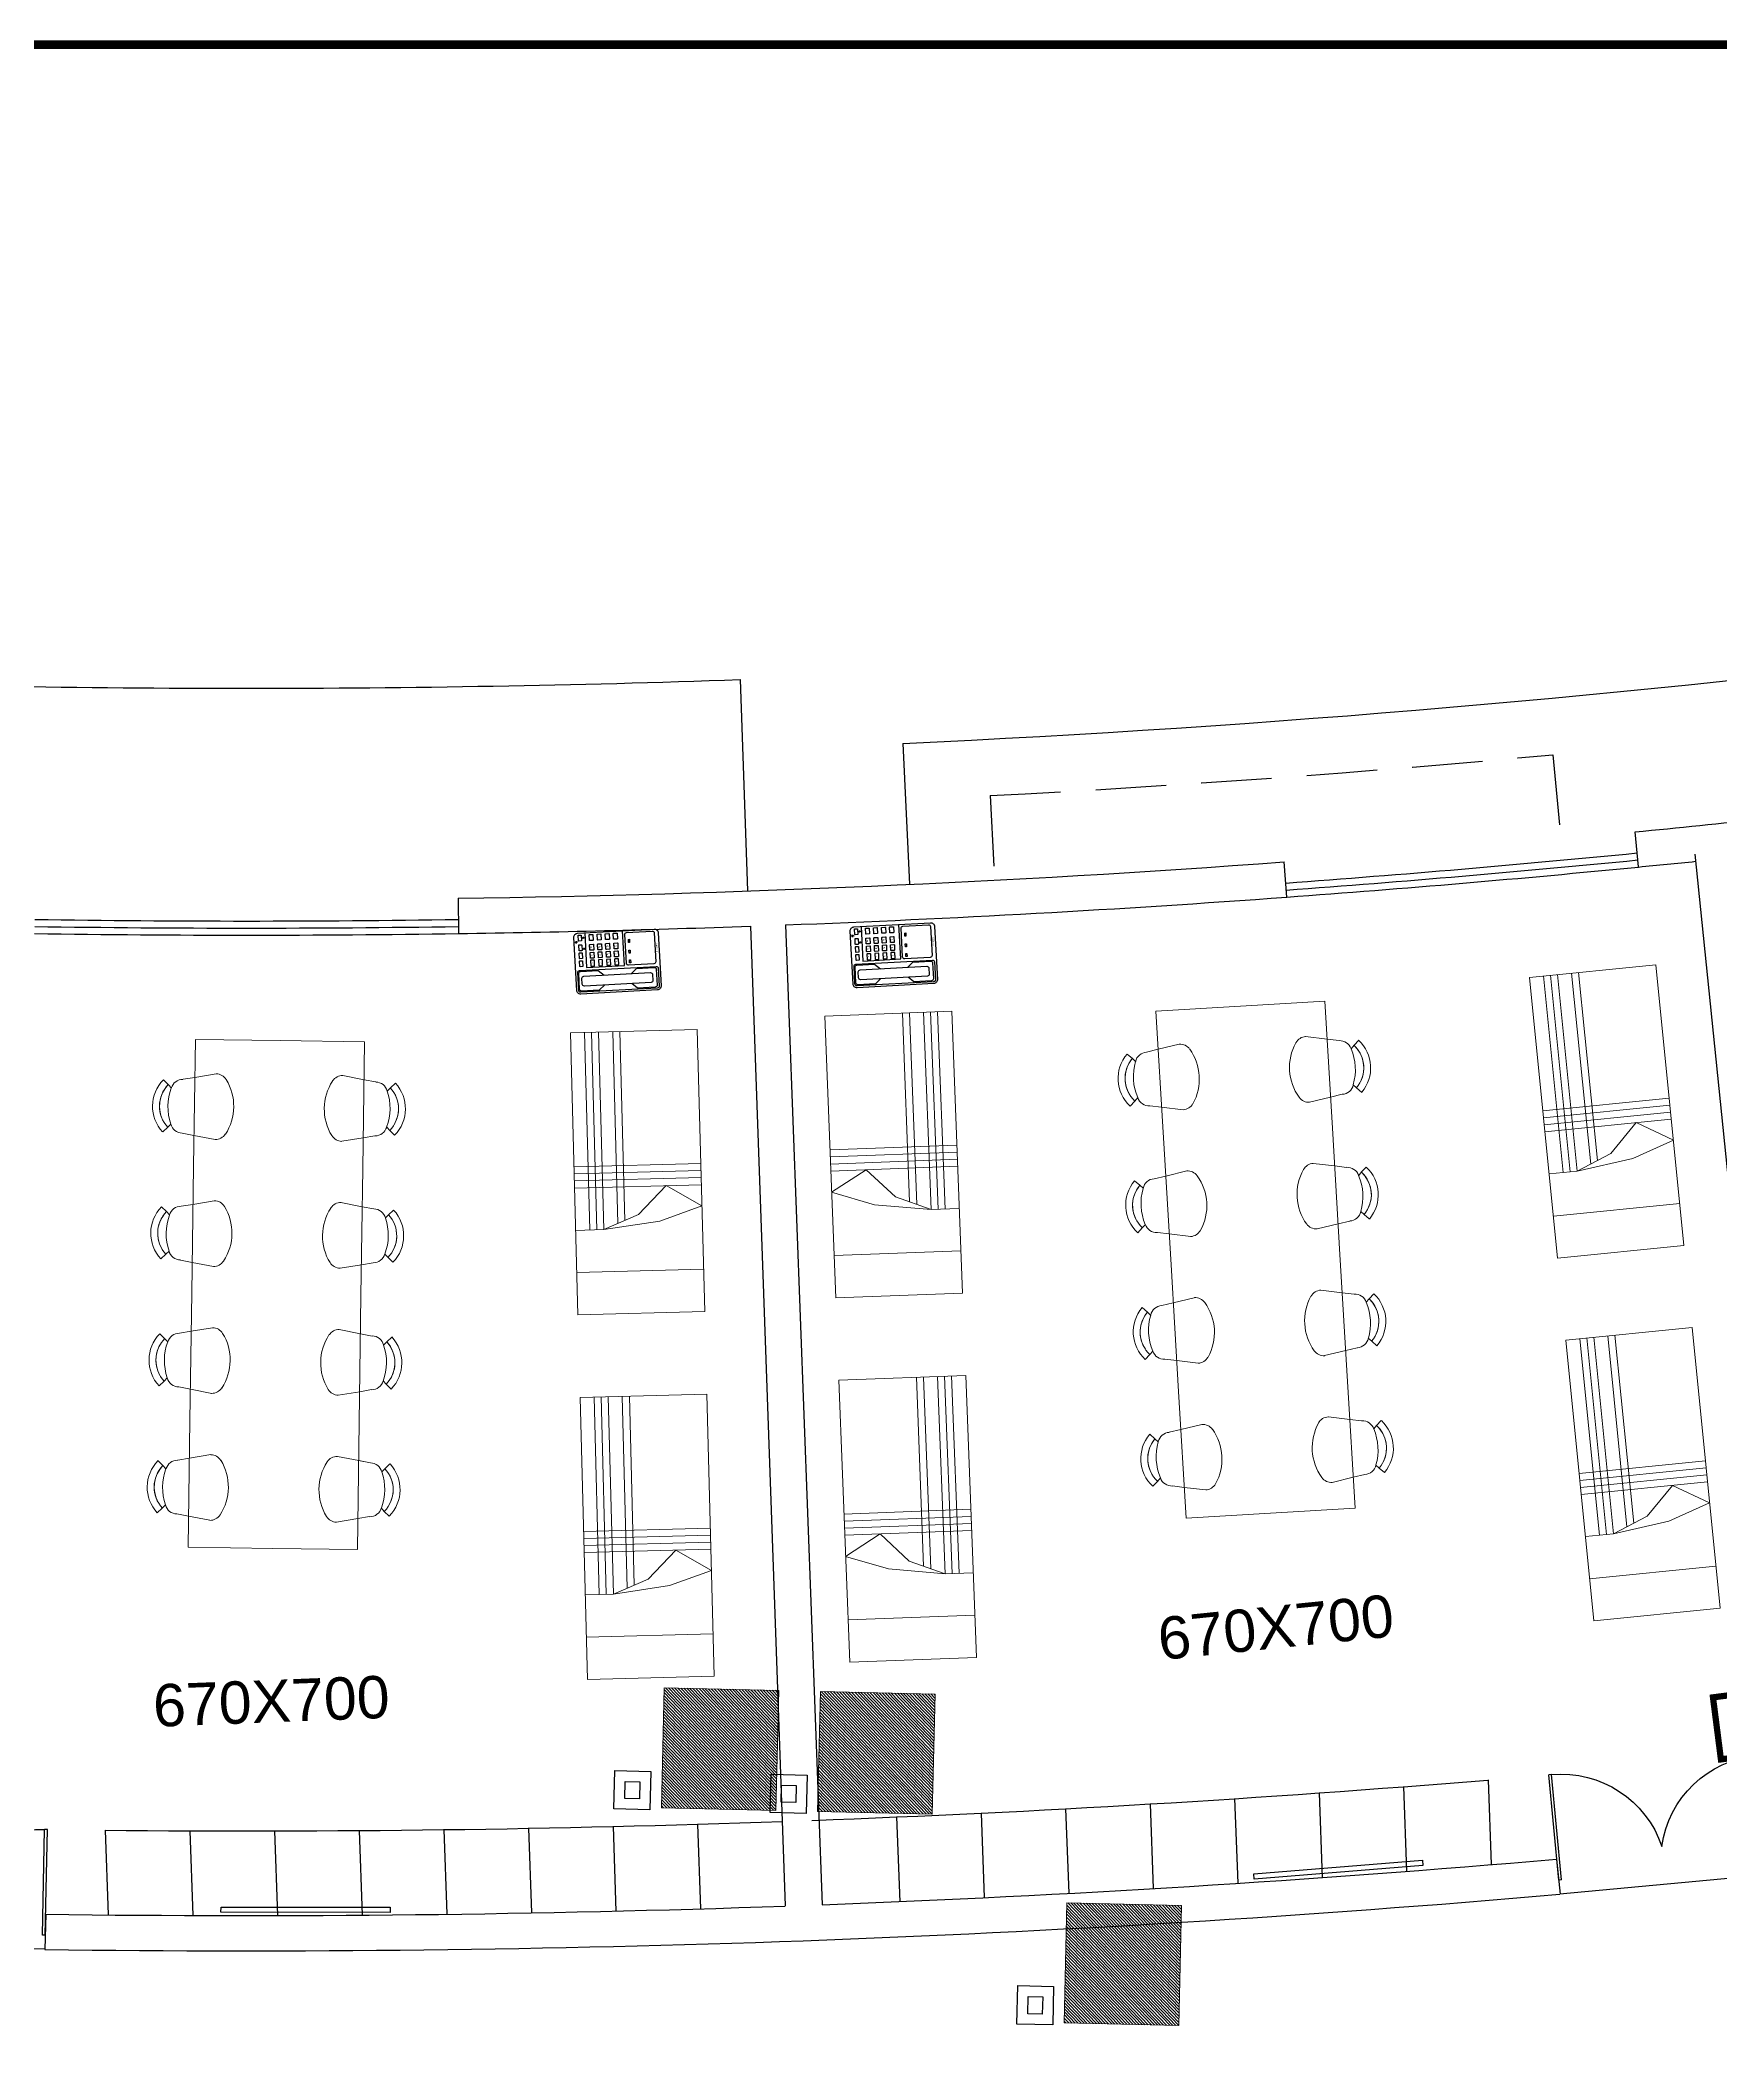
# Model space of a CAD drawing. Header units: inches. Extents: x -221585 to 401252, y -284294 to 332380.
# Drawn here: x 164651 to 165843, y 54263 to 55689 of the extents above; entities that cross this region are included whole.
import ezdxf
from ezdxf.enums import TextEntityAlignment as Align

# ---------------------------------------------------------------- set-up
doc = ezdxf.new("R2010")
doc.units = ezdxf.units.IN
doc.header["$MEASUREMENT"] = 0
doc.linetypes.add('HIDDEN', pattern=[0.375, 0.25, -0.125])
for name, color, linetype, lineweight in [('A-SEC-TXT', 3, 'Continuous', 0), ('FURN', 56, 'Continuous', 0), ('Wall mount speaker', 2, 'Continuous', 0)]:
    doc.layers.add(name, color=color, linetype=linetype, lineweight=lineweight)
for name, color, linetype in [('A-TEXT', 3, 'Continuous'), ('ELV points', 7, 'Continuous'), ('Power', 7, 'Continuous'), ('TEL', 6, 'Continuous')]:
    doc.layers.add(name, color=color, linetype=linetype)
doc.styles.get("Standard").update_dxf_attribs({"font": 'arial.ttf'})

# ---------------------------------------------------------------- blocks, each defined once
blk = doc.blocks.new('d2')
at = {"color": 1, "ltscale": 8}
for p, q in [((-332.772, -186.458, 9945.752), (-332.753, -186.454, 9945.752)), ((-332.628, -187.194, 9945.752), (-332.772, -186.458, 9945.752)), ((-332.609, -187.19, 9945.752), (-332.753, -186.454, 9945.752)), ((-332.753, -186.454, 9945.752), (-332.753, -186.454, 9945.732)), ((-332.753, -186.454, 9945.732), (-332.753, -186.454, 9945.732)), ((-334.226, -186.743, 9945.752), (-334.206, -186.739, 9945.752)), ((-334.082, -187.479, 9945.752), (-334.226, -186.743, 9945.752)), ((-334.062, -187.475, 9945.752), (-334.206, -186.739, 9945.752)), ((-332.628, -187.194, 9945.752), (-332.609, -187.19, 9945.752)), ((-334.063, -187.577, 9945.752), (-332.589, -187.288, 9945.752)), ((-334.082, -187.479, 9945.752), (-334.062, -187.475, 9945.752))]:
    blk.add_line(p, q, dxfattribs=at)
for centre, start, end in [((-332.628, -187.194, 9945.752), 101.092, 178.0402), ((-334.062, -187.475, 9945.752), 24.1438, 101.092)]:
    blk.add_arc(centre, 0.75, start, end, dxfattribs=at)
blk = doc.blocks.new('FREGTET')
at = {"layer": 'FURN', "color": 8}
for p, q in [((-154.66, 109.191, -2766.571), (-154.635, 109.149, -2766.571)), ((-154.66, 109.191, -2766.571), (-154.635, 109.149, -2766.571)), ((-154.617, 109.122, -2766.571), (-154.635, 109.149, -2766.571)), ((-154.617, 109.122, -2766.571), (-154.635, 109.149, -2766.571)), ((-154.3, 109.105, -2766.571), (-154.341, 109.079, -2766.571)), ((-154.3, 109.105, -2766.571), (-154.341, 109.079, -2766.571)), ((-154.994, 109.041, -2766.571), (-155.133, 108.458, -2766.571)), ((-154.118, 108.833, -2766.571), (-154.994, 109.041, -2766.571)), ((-154.732, 108.979, -2766.571), (-154.793, 108.838, -2766.571)), ((-154.698, 109.057, -2766.571), (-154.732, 108.979, -2766.571)), ((-154.698, 109.057, -2766.571), (-154.732, 108.979, -2766.571)), ((-154.369, 109.063, -2766.571), (-154.341, 109.079, -2766.571)), ((-154.369, 109.063, -2766.571), (-154.341, 109.079, -2766.571)), ((-154.331, 108.884, -2766.571), (-154.327, 108.968, -2766.571)), ((-154.331, 108.884, -2766.571), (-154.327, 108.968, -2766.571)), ((-153.784, 108.982, -2766.571), (-153.76, 108.941, -2766.571)), ((-153.784, 108.982, -2766.571), (-153.76, 108.941, -2766.571)), ((-153.742, 108.914, -2766.571), (-153.76, 108.941, -2766.571)), ((-153.742, 108.914, -2766.571), (-153.76, 108.941, -2766.571)), ((-154.34, 108.731, -2766.571), (-154.331, 108.884, -2766.571)), ((-153.243, 108.625, -2766.571), (-154.118, 108.833, -2766.571)), ((-153.822, 108.848, -2766.571), (-153.856, 108.771, -2766.571)), ((-153.822, 108.848, -2766.571), (-153.856, 108.771, -2766.571)), ((-153.493, 108.854, -2766.571), (-153.465, 108.871, -2766.571)), ((-153.493, 108.854, -2766.571), (-153.465, 108.871, -2766.571)), ((-153.425, 108.897, -2766.571), (-153.465, 108.871, -2766.571)), ((-153.425, 108.897, -2766.571), (-153.465, 108.871, -2766.571)), ((-153.856, 108.771, -2766.571), (-153.917, 108.63, -2766.571)), ((-153.464, 108.523, -2766.571), (-153.456, 108.676, -2766.571)), ((-153.456, 108.676, -2766.571), (-153.451, 108.76, -2766.571)), ((-153.456, 108.676, -2766.571), (-153.451, 108.76, -2766.571)), ((-152.908, 108.774, -2766.571), (-152.884, 108.732, -2766.571)), ((-152.908, 108.774, -2766.571), (-152.884, 108.732, -2766.571)), ((-152.866, 108.705, -2766.571), (-152.884, 108.732, -2766.571)), ((-152.866, 108.705, -2766.571), (-152.884, 108.732, -2766.571)), ((-152.618, 108.646, -2766.571), (-152.59, 108.663, -2766.571)), ((-152.618, 108.646, -2766.571), (-152.59, 108.663, -2766.571)), ((-152.549, 108.689, -2766.571), (-152.59, 108.663, -2766.571)), ((-152.549, 108.689, -2766.571), (-152.59, 108.663, -2766.571)), ((-152.367, 108.417, -2766.571), (-153.243, 108.625, -2766.571)), ((-152.98, 108.563, -2766.571), (-153.042, 108.422, -2766.571)), ((-152.946, 108.64, -2766.571), (-152.98, 108.563, -2766.571)), ((-152.946, 108.64, -2766.571), (-152.98, 108.563, -2766.571)), ((-152.58, 108.468, -2766.571), (-152.576, 108.552, -2766.571)), ((-152.58, 108.468, -2766.571), (-152.576, 108.552, -2766.571)), ((-152.033, 108.566, -2766.571), (-152.008, 108.524, -2766.571)), ((-152.033, 108.566, -2766.571), (-152.008, 108.524, -2766.571)), ((-151.991, 108.497, -2766.571), (-152.008, 108.524, -2766.571)), ((-151.991, 108.497, -2766.571), (-152.008, 108.524, -2766.571)), ((-155.271, 107.874, -2766.571), (-155.133, 108.458, -2766.571)), ((-152.589, 108.314, -2766.571), (-152.58, 108.468, -2766.571)), ((-151.491, 108.209, -2766.571), (-152.367, 108.417, -2766.571)), ((-152.071, 108.432, -2766.571), (-152.105, 108.355, -2766.571)), ((-152.071, 108.432, -2766.571), (-152.105, 108.354, -2766.571)), ((-151.742, 108.438, -2766.571), (-151.714, 108.454, -2766.571)), ((-151.742, 108.438, -2766.571), (-151.714, 108.454, -2766.571)), ((-151.674, 108.481, -2766.571), (-151.714, 108.454, -2766.571)), ((-151.674, 108.481, -2766.571), (-151.714, 108.454, -2766.571)), ((-152.105, 108.355, -2766.571), (-152.166, 108.214, -2766.571)), ((-151.713, 108.106, -2766.571), (-151.705, 108.259, -2766.571)), ((-151.705, 108.259, -2766.571), (-151.7, 108.344, -2766.571)), ((-151.705, 108.259, -2766.571), (-151.7, 108.344, -2766.571)), ((-151.63, 107.625, -2766.571), (-151.491, 108.209, -2766.571)), ((-155.009, 107.811, -2766.571), (-155.001, 107.965, -2766.571)), ((-154.396, 107.666, -2766.571), (-155.271, 107.874, -2766.571)), ((-155.014, 107.727, -2766.571), (-155.009, 107.812, -2766.571)), ((-155.014, 107.727, -2766.571), (-155.009, 107.811, -2766.571)), ((-154.547, 107.857, -2766.571), (-154.609, 107.716, -2766.571)), ((-154.609, 107.716, -2766.571), (-154.643, 107.639, -2766.571)), ((-154.609, 107.716, -2766.571), (-154.643, 107.639, -2766.571)), ((-153.52, 107.458, -2766.571), (-154.396, 107.666, -2766.571)), ((-154.133, 107.603, -2766.571), (-154.125, 107.756, -2766.571)), ((-155.04, 107.59, -2766.571), (-154.999, 107.617, -2766.571)), ((-155.04, 107.59, -2766.571), (-154.999, 107.617, -2766.571)), ((-154.971, 107.633, -2766.571), (-154.999, 107.617, -2766.571)), ((-154.971, 107.633, -2766.571), (-154.999, 107.617, -2766.571)), ((-154.723, 107.574, -2766.571), (-154.705, 107.547, -2766.571)), ((-154.723, 107.574, -2766.571), (-154.705, 107.547, -2766.571)), ((-154.681, 107.505, -2766.571), (-154.705, 107.547, -2766.571)), ((-154.681, 107.505, -2766.571), (-154.705, 107.547, -2766.571)), ((-154.138, 107.519, -2766.571), (-154.133, 107.603, -2766.571)), ((-154.138, 107.519, -2766.571), (-154.133, 107.603, -2766.571)), ((-153.672, 107.649, -2766.571), (-153.733, 107.508, -2766.571)), ((-153.258, 107.395, -2766.571), (-153.249, 107.548, -2766.571)), ((-151.63, 107.625, -2766.571), (-151.769, 107.041, -2766.571)), ((-154.164, 107.382, -2766.571), (-154.124, 107.408, -2766.571)), ((-154.164, 107.382, -2766.571), (-154.124, 107.408, -2766.571)), ((-154.096, 107.425, -2766.571), (-154.124, 107.408, -2766.571)), ((-154.096, 107.425, -2766.571), (-154.124, 107.408, -2766.571)), ((-153.733, 107.508, -2766.571), (-153.767, 107.431, -2766.571)), ((-153.733, 107.508, -2766.571), (-153.767, 107.431, -2766.571)), ((-152.645, 107.249, -2766.571), (-153.52, 107.458, -2766.571)), ((-153.262, 107.311, -2766.571), (-153.258, 107.395, -2766.571)), ((-153.262, 107.311, -2766.571), (-153.258, 107.395, -2766.571)), ((-152.796, 107.441, -2766.571), (-152.858, 107.3, -2766.571)), ((-153.847, 107.366, -2766.571), (-153.83, 107.338, -2766.571)), ((-153.847, 107.366, -2766.571), (-153.83, 107.338, -2766.571)), ((-153.805, 107.297, -2766.571), (-153.83, 107.338, -2766.571)), ((-153.805, 107.297, -2766.571), (-153.83, 107.338, -2766.571)), ((-152.858, 107.3, -2766.571), (-152.892, 107.223, -2766.571)), ((-152.858, 107.3, -2766.571), (-152.892, 107.223, -2766.571)), ((-151.769, 107.041, -2766.571), (-152.645, 107.249, -2766.571)), ((-152.382, 107.187, -2766.571), (-152.374, 107.34, -2766.571)), ((-151.921, 107.233, -2766.571), (-151.982, 107.092, -2766.571)), ((-153.289, 107.174, -2766.571), (-153.248, 107.2, -2766.571)), ((-153.289, 107.174, -2766.571), (-153.248, 107.2, -2766.571)), ((-153.22, 107.216, -2766.571), (-153.248, 107.2, -2766.571)), ((-153.22, 107.216, -2766.571), (-153.248, 107.2, -2766.571)), ((-152.972, 107.157, -2766.571), (-152.954, 107.13, -2766.571)), ((-152.972, 107.157, -2766.571), (-152.954, 107.13, -2766.571)), ((-152.93, 107.089, -2766.571), (-152.954, 107.13, -2766.571)), ((-152.93, 107.089, -2766.571), (-152.954, 107.13, -2766.571)), ((-152.387, 107.103, -2766.571), (-152.382, 107.187, -2766.571)), ((-152.387, 107.103, -2766.571), (-152.382, 107.187, -2766.571)), ((-151.982, 107.092, -2766.571), (-152.016, 107.014, -2766.571)), ((-151.982, 107.092, -2766.571), (-152.016, 107.014, -2766.571)), ((-152.413, 106.966, -2766.571), (-152.373, 106.992, -2766.571)), ((-152.413, 106.966, -2766.571), (-152.373, 106.992, -2766.571)), ((-152.345, 107.008, -2766.571), (-152.373, 106.992, -2766.571)), ((-152.345, 107.008, -2766.571), (-152.373, 106.992, -2766.571)), ((-152.096, 106.949, -2766.571), (-152.078, 106.922, -2766.571)), ((-152.096, 106.949, -2766.571), (-152.078, 106.922, -2766.571)), ((-152.054, 106.88, -2766.571), (-152.078, 106.922, -2766.571)), ((-152.054, 106.88, -2766.571), (-152.078, 106.922, -2766.571))]:
    blk.add_line(p, q, dxfattribs=at)
for centre, radius, start, end in [((-154.525, 108.959, -2766.571), 0.268, 33.0269, 120.2325), ((-154.525, 108.959, -2766.571), 0.268, 33.0269, 120.2325), ((-154.615, 109.037, -2766.571), 0.0847, 91.5148, 166.6297), ((-154.615, 109.037, -2766.571), 0.0847, 91.5148, 166.6297), ((-154.525, 108.959, -2766.571), 0.219, 33.0269, 120.2325), ((-154.525, 108.959, -2766.571), 0.219, 46.2775, 120.2325), ((-154.576, 108.746, -2766.571), 0.378, 56.8909, 96.3685), ((-154.576, 108.746, -2766.571), 0.378, 56.8909, 96.3685), ((-154.409, 108.988, -2766.571), 0.0847, 346.6297, 61.7447), ((-154.409, 108.988, -2766.571), 0.0847, 346.6297, 61.7447), ((-153.649, 108.751, -2766.571), 0.268, 33.0269, 120.2325), ((-153.649, 108.751, -2766.571), 0.268, 33.0269, 120.2325), ((-153.649, 108.751, -2766.571), 0.219, 33.0269, 120.2325), ((-153.649, 108.751, -2766.571), 0.219, 46.2775, 120.2325), ((-154.711, 108.819, -2766.571), 0.0847, 166.6297, 224.3988), ((-154.711, 108.819, -2766.571), 0.0847, 166.6297, 224.3988), ((-153.74, 108.829, -2766.571), 0.0847, 91.5148, 166.6297), ((-153.74, 108.829, -2766.571), 0.0847, 91.5148, 166.6297), ((-153.7, 108.538, -2766.571), 0.378, 56.8909, 96.3685), ((-153.7, 108.538, -2766.571), 0.378, 56.8909, 96.3685), ((-153.534, 108.78, -2766.571), 0.0847, 346.6297, 61.7447), ((-153.534, 108.78, -2766.571), 0.0847, 346.6297, 61.7447), ((-152.774, 108.543, -2766.571), 0.268, 33.0269, 120.2325), ((-152.774, 108.543, -2766.571), 0.268, 33.0269, 120.2325), ((-154.512, 109.013, -2766.571), 0.363, 224.3988, 288.8607), ((-154.512, 109.013, -2766.571), 0.363, 224.3988, 288.8607), ((-154.422, 108.75, -2766.571), 0.0847, 288.8607, 346.6297), ((-154.422, 108.75, -2766.571), 0.0847, 288.8607, 346.6297), ((-152.864, 108.621, -2766.571), 0.0847, 91.5148, 166.6297), ((-152.864, 108.621, -2766.571), 0.0847, 91.5148, 166.6297), ((-152.774, 108.543, -2766.571), 0.219, 33.0269, 120.2325), ((-152.774, 108.543, -2766.571), 0.219, 46.2775, 120.2325), ((-152.824, 108.33, -2766.571), 0.378, 56.8909, 96.3685), ((-152.824, 108.33, -2766.571), 0.378, 56.8909, 96.3685), ((-153.835, 108.611, -2766.571), 0.0847, 166.6297, 224.3988), ((-153.835, 108.611, -2766.571), 0.0847, 166.6297, 224.3988), ((-153.636, 108.805, -2766.571), 0.363, 224.3988, 288.8607), ((-153.636, 108.805, -2766.571), 0.363, 224.3988, 288.8607), ((-153.547, 108.542, -2766.571), 0.0847, 288.8607, 346.6297), ((-153.547, 108.542, -2766.571), 0.0847, 288.8607, 346.6297), ((-152.658, 108.572, -2766.571), 0.0847, 346.6297, 61.7447), ((-152.658, 108.572, -2766.571), 0.0847, 346.6297, 61.7447), ((-151.898, 108.335, -2766.571), 0.268, 33.0269, 120.2325), ((-151.898, 108.335, -2766.571), 0.268, 33.0269, 120.2325), ((-151.898, 108.335, -2766.571), 0.219, 33.0269, 120.2325), ((-151.898, 108.335, -2766.571), 0.219, 46.2775, 120.2325), ((-152.959, 108.403, -2766.571), 0.0847, 166.6297, 224.3988), ((-152.959, 108.403, -2766.571), 0.0847, 166.6297, 224.3988), ((-151.988, 108.413, -2766.571), 0.0847, 91.5148, 166.6297), ((-151.988, 108.413, -2766.571), 0.0847, 91.5148, 166.6297), ((-151.949, 108.122, -2766.571), 0.378, 56.8909, 96.3685), ((-151.949, 108.122, -2766.571), 0.378, 56.8909, 96.3685), ((-151.782, 108.364, -2766.571), 0.0847, 346.6297, 61.7447), ((-151.782, 108.364, -2766.571), 0.0847, 346.6297, 61.7447), ((-152.761, 108.597, -2766.571), 0.363, 224.3988, 288.8607), ((-152.761, 108.597, -2766.571), 0.363, 224.3988, 288.8607), ((-152.671, 108.334, -2766.571), 0.0847, 288.8607, 346.6297), ((-152.671, 108.334, -2766.571), 0.0847, 288.8607, 346.6297), ((-152.084, 108.194, -2766.571), 0.0847, 166.6297, 224.3988), ((-152.084, 108.194, -2766.571), 0.0847, 166.6297, 224.3988), ((-151.885, 108.389, -2766.571), 0.363, 224.3988, 288.8607), ((-151.885, 108.389, -2766.571), 0.363, 224.3988, 288.8607), ((-151.795, 108.126, -2766.571), 0.0847, 288.8607, 346.6297), ((-151.795, 108.126, -2766.571), 0.0847, 288.8607, 346.6297), ((-154.918, 107.945, -2766.571), 0.0847, 108.8607, 166.6297), ((-154.918, 107.945, -2766.571), 0.0847, 108.8607, 166.6297), ((-154.828, 107.682, -2766.571), 0.363, 44.3988, 108.8607), ((-154.828, 107.682, -2766.571), 0.363, 44.3988, 108.8607), ((-154.63, 107.876, -2766.571), 0.0847, 346.6297, 44.3988), ((-154.63, 107.876, -2766.571), 0.0847, 346.6297, 44.3988), ((-154.043, 107.737, -2766.571), 0.0847, 108.8607, 166.6297), ((-154.043, 107.737, -2766.571), 0.0847, 108.8607, 166.6297), ((-153.953, 107.474, -2766.571), 0.363, 44.3988, 108.8607), ((-153.953, 107.474, -2766.571), 0.363, 44.3988, 108.8607), ((-154.931, 107.707, -2766.571), 0.0847, 166.6297, 241.7447), ((-154.931, 107.707, -2766.571), 0.0847, 166.6297, 241.7447), ((-153.754, 107.668, -2766.571), 0.0847, 346.6297, 44.3988), ((-153.754, 107.668, -2766.571), 0.0847, 346.6297, 44.3988), ((-154.816, 107.736, -2766.571), 0.268, 213.0269, 300.2325), ((-154.816, 107.736, -2766.571), 0.268, 213.0269, 300.2325), ((-154.816, 107.736, -2766.571), 0.219, 213.0269, 300.2325), ((-154.816, 107.736, -2766.571), 0.219, 213.0269, 286.9819), ((-154.765, 107.949, -2766.571), 0.378, 236.8909, 276.3685), ((-154.765, 107.949, -2766.571), 0.378, 236.8909, 276.3685), ((-154.725, 107.658, -2766.571), 0.0847, 271.5148, 346.6297), ((-154.725, 107.658, -2766.571), 0.0847, 271.5148, 346.6297), ((-154.056, 107.499, -2766.571), 0.0847, 166.6297, 241.7447), ((-154.056, 107.499, -2766.571), 0.0847, 166.6297, 241.7447), ((-153.167, 107.529, -2766.571), 0.0847, 108.8607, 166.6297), ((-153.167, 107.529, -2766.571), 0.0847, 108.8607, 166.6297), ((-153.077, 107.266, -2766.571), 0.363, 44.3988, 108.8607), ((-153.077, 107.266, -2766.571), 0.363, 44.3988, 108.8607), ((-152.879, 107.46, -2766.571), 0.0847, 346.6297, 44.3988), ((-152.879, 107.46, -2766.571), 0.0847, 346.6297, 44.3988), ((-153.94, 107.528, -2766.571), 0.268, 213.0269, 300.2325), ((-153.94, 107.528, -2766.571), 0.268, 213.0269, 300.2325), ((-153.94, 107.528, -2766.571), 0.219, 213.0269, 300.2325), ((-153.94, 107.528, -2766.571), 0.219, 213.0269, 286.9819), ((-153.889, 107.741, -2766.571), 0.378, 236.8909, 276.3685), ((-153.889, 107.741, -2766.571), 0.378, 236.8909, 276.3685), ((-153.85, 107.45, -2766.571), 0.0847, 271.5148, 346.6297), ((-153.85, 107.45, -2766.571), 0.0847, 271.5148, 346.6297), ((-152.291, 107.321, -2766.571), 0.0847, 108.8607, 166.6297), ((-152.291, 107.321, -2766.571), 0.0847, 108.8607, 166.6297), ((-152.202, 107.058, -2766.571), 0.363, 44.3988, 108.8607), ((-152.202, 107.058, -2766.571), 0.363, 44.3988, 108.8607), ((-153.18, 107.291, -2766.571), 0.0847, 166.6297, 241.7447), ((-153.18, 107.291, -2766.571), 0.0847, 166.6297, 241.7447), ((-152.003, 107.252, -2766.571), 0.0847, 346.6297, 44.3988), ((-152.003, 107.252, -2766.571), 0.0847, 346.6297, 44.3988), ((-153.064, 107.32, -2766.571), 0.268, 213.0269, 300.2325), ((-153.064, 107.32, -2766.571), 0.268, 213.0269, 300.2325), ((-153.064, 107.32, -2766.571), 0.219, 213.0269, 300.2325), ((-153.064, 107.32, -2766.571), 0.219, 213.0269, 286.9819), ((-153.014, 107.533, -2766.571), 0.378, 236.8909, 276.3685), ((-153.014, 107.533, -2766.571), 0.378, 236.8909, 276.3685), ((-152.974, 107.242, -2766.571), 0.0847, 271.5148, 346.6297), ((-152.974, 107.242, -2766.571), 0.0847, 271.5148, 346.6297), ((-152.304, 107.083, -2766.571), 0.0847, 166.6297, 241.7447), ((-152.304, 107.083, -2766.571), 0.0847, 166.6297, 241.7447), ((-152.189, 107.112, -2766.571), 0.268, 213.0269, 300.2325), ((-152.189, 107.112, -2766.571), 0.268, 213.0269, 300.2325), ((-152.189, 107.112, -2766.571), 0.219, 213.0269, 300.2325), ((-152.189, 107.112, -2766.571), 0.219, 213.0269, 286.9819), ((-152.138, 107.325, -2766.571), 0.378, 236.8909, 276.3685), ((-152.138, 107.325, -2766.571), 0.378, 236.8909, 276.3685), ((-152.098, 107.034, -2766.571), 0.0847, 271.5148, 346.6297), ((-152.098, 107.034, -2766.571), 0.0847, 271.5148, 346.6297)]:
    blk.add_arc(centre, radius, start, end, dxfattribs=at)
blk = doc.blocks.new('A$C25933C84')
at = {"color": 8, "linetype": 'Continuous'}
for p, q in [((0, 0.9), (2, 0.9)), ((0, 0), (0, 0.9)), ((0.3, 0.9), (0.3, 0)), ((0.6, 0.7), (0.6, 0.9)), ((2, 0.9), (2, 0)), ((0.65, 0.3), (0.6, 0.7)), ((0.7, 0.45), (0.6, 0.7)), ((0.9, 0.25), (0.7, 0.45)), ((0.75, 0), (0.65, 0.3)), ((0.75, 0), (0.9, 0.25)), ((2, 0), (0, 0))]:
    blk.add_line(p, q, dxfattribs=at)
at = {"color": 8}
for p, q in [((0.9, 0), (0.9, 0.9)), ((0.95, 0), (0.95, 0.9)), ((1, 0), (1, 0.9)), ((1.05, 0), (1.05, 0.9)), ((0.6, 0.8), (2, 0.8)), ((0.6, 0.75), (2, 0.75)), ((0.6, 0.7), (2, 0.7)), ((0.64, 0.6), (2, 0.6)), ((0.66, 0.55), (2, 0.55))]:
    blk.add_line(p, q, dxfattribs=at)
blk = doc.blocks.new('light')
at = {"color": 5}
for p, q in [((112625.2, 38871.2), (112742.5, 38895.9)), ((112743.3, 38892.3), (112625.9, 38867.6)), ((112742.5, 38895.9), (112743.3, 38892.3)), ((112625.9, 38867.6), (112625.2, 38871.2))]:
    blk.add_line(p, q, dxfattribs=at)
blk = doc.blocks.new('A$C1A3D5E7F')
at = {"color": 1}
for points in [[(6.11, 4.12), (6.11, 0.28, -0.414214), (5.83, 0), (0.28, 0, -0.414214), (0, 0.28), (0, 4.12, -0.414214), (0.28, 4.41), (5.83, 4.41, -0.414214)], [(5.97, 4.12), (5.97, 2.84, -0.414214), (5.83, 2.7), (0.28, 2.7, -0.414214), (0.14, 2.84), (0.14, 4.12, -0.414214), (0.28, 4.27), (5.83, 4.27, -0.414214)], [(5.69, 3.7), (5.69, 3.27, -0.414214), (5.54, 3.13), (0.71, 3.13, -0.414214), (0.57, 3.27), (0.57, 3.7, -0.414214), (0.71, 3.84), (5.54, 3.84, -0.414214)], [(2.42, 2.36), (2.42, 0.28, -0.414214), (2.28, 0.14), (0.43, 0.14, -0.414214), (0.29, 0.28), (0.29, 2.36, -0.414214), (0.43, 2.5), (2.28, 2.5, -0.414214)], [(3.25, 2.03), (3.25, 2.4, 0.414214), (3.23, 2.43), (3, 2.43, 0.414214), (2.97, 2.4), (2.97, 2.03, 0.414214), (3, 2), (3.23, 2, 0.414214)], [(3.25, 1.82), (3.25, 1.45, -0.414214), (3.23, 1.43), (3, 1.43, -0.414214), (2.97, 1.45), (2.97, 1.82, -0.414214), (3, 1.85), (3.23, 1.85, -0.414214)], [(3.84, 2.03), (3.84, 2.4, 0.414214), (3.81, 2.43), (3.58, 2.43, 0.414214), (3.55, 2.4), (3.55, 2.03, 0.414214), (3.58, 2), (3.81, 2, 0.414214)], [(3.84, 1.82), (3.84, 1.45, -0.414214), (3.81, 1.43), (3.58, 1.43, -0.414214), (3.55, 1.45), (3.55, 1.82, -0.414214), (3.58, 1.85), (3.81, 1.85, -0.414214)], [(4.42, 2.03), (4.42, 2.4, 0.414214), (4.39, 2.43), (4.16, 2.43, 0.414214), (4.14, 2.4), (4.14, 2.03, 0.414214), (4.16, 2), (4.39, 2, 0.414214)], [(4.42, 1.82), (4.42, 1.45, -0.414214), (4.39, 1.43), (4.16, 1.43, -0.414214), (4.14, 1.45), (4.14, 1.82, -0.414214), (4.16, 1.85), (4.39, 1.85, -0.414214)], [(5, 2.03), (5, 2.4, 0.414214), (4.97, 2.43), (4.75, 2.43, 0.414214), (4.72, 2.4), (4.72, 2.03, 0.414214), (4.75, 2), (4.97, 2, 0.414214)], [(5, 1.82), (5, 1.45, -0.414214), (4.97, 1.43), (4.75, 1.43, -0.414214), (4.72, 1.45), (4.72, 1.82, -0.414214), (4.75, 1.85), (4.97, 1.85, -0.414214)], [(5.79, 2.4), (5.79, 2.03, -0.414214), (5.76, 2), (5.6, 2, -0.414214), (5.57, 2.03), (5.57, 2.4, -0.414214), (5.6, 2.43), (5.76, 2.43, -0.414214)], [(5.79, 1.82), (5.79, 1.45, -0.414214), (5.76, 1.43), (5.6, 1.43, -0.414214), (5.57, 1.45), (5.57, 1.82, -0.414214), (5.6, 1.85), (5.76, 1.85, -0.414214)], [(3.25, 1.25), (3.25, 0.88, -0.414214), (3.23, 0.85), (3, 0.85, -0.414214), (2.97, 0.88), (2.97, 1.25, -0.414214), (3, 1.28), (3.23, 1.28, -0.414214)], [(3.25, 0.54), (3.25, 0.17, -0.414214), (3.23, 0.14), (3, 0.14, -0.414214), (2.97, 0.17), (2.97, 0.54, -0.414214), (3, 0.57), (3.23, 0.57, -0.414214)], [(3.84, 1.25), (3.84, 0.88, -0.414214), (3.81, 0.85), (3.58, 0.85, -0.414214), (3.55, 0.88), (3.55, 1.25, -0.414214), (3.58, 1.28), (3.81, 1.28, -0.414214)], [(3.84, 0.54), (3.84, 0.17, -0.414214), (3.81, 0.14), (3.58, 0.14, -0.414214), (3.55, 0.17), (3.55, 0.54, -0.414214), (3.58, 0.57), (3.81, 0.57, -0.414214)], [(4.42, 1.25), (4.42, 0.88, -0.414214), (4.39, 0.85), (4.16, 0.85, -0.414214), (4.14, 0.88), (4.14, 1.25, -0.414214), (4.16, 1.28), (4.39, 1.28, -0.414214)], [(4.42, 0.54), (4.42, 0.17, -0.414214), (4.39, 0.14), (4.16, 0.14, -0.414214), (4.14, 0.17), (4.14, 0.54, -0.414214), (4.16, 0.57), (4.39, 0.57, -0.414214)], [(5, 1.25), (5, 0.88, -0.414214), (4.97, 0.85), (4.75, 0.85, -0.414214), (4.72, 0.88), (4.72, 1.25, -0.414214), (4.75, 1.28), (4.97, 1.28, -0.414214)], [(5, 0.54), (5, 0.17, -0.414214), (4.97, 0.14), (4.75, 0.14, -0.414214), (4.72, 0.17), (4.72, 0.54, -0.414214), (4.75, 0.57), (4.97, 0.57, -0.414214)], [(5.79, 1.25), (5.79, 0.88, -0.414214), (5.76, 0.85), (5.6, 0.85, -0.414214), (5.57, 0.88), (5.57, 1.25, -0.414214), (5.6, 1.28), (5.76, 1.28, -0.414214)], [(5.79, 0.54), (5.79, 0.17, -0.414214), (5.76, 0.14), (5.6, 0.14, -0.414214), (5.57, 0.17), (5.57, 0.54, -0.414214), (5.6, 0.57), (5.76, 0.57, -0.414214)]]:
    blk.add_lwpolyline(points, format="xyb", close=True, dxfattribs=at)
for points in [[(2.11, 3.13), (1.71, 2.77), (0.43, 2.77, -0.414214), (0.28, 2.91), (0.28, 4.05, -0.414214), (0.43, 4.19), (1.71, 4.19), (2.11, 3.84)], [(4.07, 3.84), (4.48, 4.19), (5.76, 4.19, -0.414214), (5.9, 4.05), (5.9, 2.91, -0.414214), (5.76, 2.77), (4.48, 2.77), (4.07, 3.13)]]:
    blk.add_lwpolyline(points, format="xyb", dxfattribs=at)
for points in [[(2.18, 2.34), (2.18, 2.12), (2.1, 2.12), (2.1, 2.34)], [(2.18, 1.64), (2.18, 1.43), (2.1, 1.43), (2.1, 1.64)], [(2.18, 0.86), (2.18, 0.64), (2.1, 0.64), (2.1, 0.86)], [(6.02, 0.66), (6.02, 0.68), (5.91, 0.68), (5.91, 0.66)], [(6.02, 0.65), (6.02, 0.63), (5.91, 0.63), (5.91, 0.65)], [(6.02, 0.61), (6.02, 0.6), (5.91, 0.6), (5.91, 0.61)]]:
    blk.add_lwpolyline(points, close=True, dxfattribs=at)
blk.add_lwpolyline([(5.31, 0), (5.31, 2.5), (2.57, 2.5), (2.57, 0)], dxfattribs=at)
for centre in [(5.43, 1.14), (5.43, 0.35)]:
    blk.add_circle(centre, 0.0499, dxfattribs=at)
for s, height, p in [('Panasonic', 0.0995, (0.15, 1.36)), ('1', 0.142, (3.15, 2.21)), ('2', 0.142, (3.15, 1.64)), ('4', 0.142, (3.73, 2.21)), ('5', 0.142, (3.73, 1.64)), ('7', 0.142, (4.31, 2.21)), ('8', 0.142, (4.31, 1.64)), ('*', 0.142, (4.9, 2.21)), ('0', 0.142, (4.9, 1.64)), ('3', 0.142, (3.15, 1.06)), ('6', 0.142, (3.73, 1.06)), ('9', 0.142, (4.31, 1.06)), ('#', 0.142, (4.9, 1.06)), ('MIC', 0.0498, (5.86, 0.64))]:
    blk.add_text(s, height=height, rotation=90, dxfattribs=at).set_placement(p, align=Align.MIDDLE)
blk = doc.blocks.new('data')
at = {"layer": 'Power', "color": 3, "const_width": 2}
blk.add_lwpolyline([(58948.65, 155709.82), (58948.65, 155714.82), (58948.65, 155719.82), (58958.65, 155719.82), (58968.65, 155719.82), (58968.65, 155724.82), (58968.65, 155729.82), (58978.65, 155729.82), (58988.65, 155729.82), (58988.65, 155719.82), (59008.65, 155719.82), (59008.65, 155709.82), (58948.65, 155709.82)], dxfattribs=at)
blk = doc.blocks.new('A$C54490F4E')
at = {"layer": 'Wall mount speaker', "ltscale": 0.1}
h = blk.add_hatch(dxfattribs=at)
h.set_pattern_fill('ANSI31', color=3, scale=50, style=0)
h.paths.add_polyline_path([(347.4, 331.9), (0, 331.9), (0, 0), (347.4, 0)])
at = {"layer": 'Wall mount speaker', "color": 3, "ltscale": 0.1}
blk.add_lwpolyline([(0, 331.9), (347.4, 331.9), (347.4, 0), (0, 0)], close=True, dxfattribs=at)
blk = doc.blocks.new('A$C1A917D7C')
at = {"layer": 'TEL', "elevation": 0}
for points in [[(0, 956), (227, 956), (227, 744), (0, 744)], [(63, 893), (164, 893), (164, 807), (63, 807)]]:
    blk.add_lwpolyline(points, close=True, dxfattribs=at)
at = {"layer": 'Wall mount speaker', "color": 2, "ltscale": 0.1, "xscale": 2.038325862171721, "yscale": 2.038325862171721, "zscale": 2.038325862171721}
blk.add_blockref('A$C54490F4E', (14, 0), dxfattribs=at)

msp = doc.modelspace()

# ---------------------------------------------------------------- linework, layer by layer
at = {"color": 4, "ltscale": 10}
for p, q in [((165147.5, 55235.7, -1.3), (165152.8, 55085.8, 0)), ((165784.6, 55102.8, 0), (165782.2, 55127.7, 0)), ((165824.5, 55111.8, 0), (165895.6, 54415.4, 0)), ((165535.1, 55081.4, 0), (165533.3, 55106.4, 0)), ((164947.5, 55080.6, 0), (164947.9, 55055.6, 0)), ((165154.9, 55060.8, 0), (165179.5, 54366.3, 0)), ((165179.8, 55061.7, 0), (165205.7, 54367.2, 0)), ((165726.3, 54399.5, 0), (165728.9, 54374.6, 0)), ((164655.3, 54360.5, 0), (164654.5, 54335.5, 0))]:
    msp.add_line(p, q, dxfattribs=at)
at = {"color": 20, "ltscale": 10}
msp.add_line((165263, 55190.4, -0.5), (165267.7, 55090.5, 0), dxfattribs=at)
at = {"color": 20, "linetype": 'HIDDEN', "ltscale": 200}
for p, q in [((165723.8, 55182.4, 0), (165729.4, 55122.6, 0)), ((165324.8, 55153.4, 0), (165327.9, 55093.5, 0))]:
    msp.add_line(p, q, dxfattribs=at)
at = {"color": 8, "ltscale": 10}
for p, q in [((165677.8, 54455.6, 0), (165680, 54395.6, 0)), ((165498.1, 54442.4, 0), (165500.4, 54382.4, 0)), ((165558, 54446.5, 0), (165560.3, 54386.5, 0)), ((165617.9, 54450.9, 0), (165620.1, 54390.9, 0)), ((165258.4, 54429.4, 0), (165260.7, 54369.3, 0)), ((165318.4, 54432.1, 0), (165320.6, 54372.2, 0)), ((165378.3, 54435.2, 0), (165380.5, 54375.3, 0)), ((165438.2, 54438.6, 0), (165440.5, 54378.7, 0)), ((164697.3, 54420, 0), (164699.4, 54360, 0)), ((164757.3, 54419.6, 0), (164759.4, 54359.6, 0)), ((164817.4, 54419.5, 0), (164819.5, 54359.5, 0)), ((164877.4, 54419.8, 0), (164879.5, 54359.8, 0)), ((164937.4, 54420.4, 0), (164939.5, 54360.5, 0)), ((164997.4, 54421.4, 0), (164999.5, 54361.4, 0)), ((165057.4, 54422.7, 0), (165059.5, 54362.7, 0)), ((165117.4, 54424.3, 0), (165119.5, 54364.2, 0))]:
    msp.add_line(p, q, dxfattribs=at)
at = {"color": 6, "const_width": 6.3}
msp.add_lwpolyline([(169635.6, 49884.5), (161020.2, 49884.5), (161020.2, 55685.7), (169635.6, 55685.7)], close=True, dxfattribs=at)
at = {"color": 20, "ltscale": 10}
for centre, radius, start, end in [((164797.6, 65168, 0), 9988.5, 272.67048, 281.5864), ((164797.6, 65168, -0.4), 9938.5, 267.98125, 272.0176)]:
    msp.add_arc(centre, radius, start, end, dxfattribs=at)
at = {"color": 20, "linetype": 'HIDDEN', "ltscale": 200}
msp.add_arc((164797.6, 65168, -0.4), 10028.5, 273.01328, 275.29921, dxfattribs=at)
at = {"color": 4, "ltscale": 10}
for radius, start, end in [(10088.5, 275.60053, 276.64555), (10088.5, 270.85134, 274.18183), (10113.5, 275.60045, 275.83045), (10113.5, 272.16571, 274.18182), (10113.5, 270.85134, 272.02461), (10748.5, 274.92828, 274.92924), (10808.5, 272.16389, 274.92924), (10833.5, 269.24313, 274.93091), (10808.5, 269.24532, 272.02461)]:
    msp.add_arc((164797.6, 65168, 0), radius, start, end, dxfattribs=at)
at = {"color": 1, "ltscale": 8}
for centre, radius, start, end in [((164794.1, 65217.9, 0), 10153.5, 274.18085, 275.59196), ((164794.1, 65217.9, 0), 10158.5, 274.18084, 275.5925), ((164794.1, 65217.9, 0), 10163.5, 274.18084, 275.5925), ((164797.6, 65218, 0), 10163.5, 269.15285, 270.84715), ((164797.6, 65218, 0), 10158.5, 269.15285, 270.84715), ((164797.6, 65218, 0), 10153.5, 269.15285, 270.84715)]:
    msp.add_arc(centre, radius, start, end, dxfattribs=at)
at = {"color": 8, "ltscale": 10}
for start, end in [(272.13738, 274.69692), (269.46508, 272.02461)]:
    msp.add_arc((164797.6, 65168, 0), 10748.5, start, end, dxfattribs=at)

# ---------------------------------------------------------------- block references
at = {"linetype": 'ByBlock', "lineweight": -3, "rotation": 183.1038149976842}
for p, xscale, yscale, zscale in [((165089.3, 55058.9, 0), 9.800000000000002, 9.800000000000002, 9.800000000000002), ((165285.2, 55063.4, -0.3), 9.800000000000004, 9.800000000000004, 9.800000000000004)]:
    msp.add_blockref('A$C1A3D5E7F', p, dxfattribs=dict(at, xscale=xscale, yscale=yscale, zscale=zscale))
at = {"extrusion": (-3.2e-14, -4e-16, -1), "xscale": -100.0000000000032, "yscale": 100, "zscale": -100.0000000000032, "rotation": 73.21984757952366}
msp.add_blockref('FREGTET', (-159597, 37020.2, -276657.1), dxfattribs=at)
at = {"extrusion": (-3.19e-14, 2e-15, -1), "xscale": -99.9999999999966, "yscale": 100, "zscale": -99.9999999999966, "rotation": 77.4396737831362}
msp.add_blockref('FREGTET', (-157608.7, 37479.2, -276657.1), dxfattribs=at)
at = {"color": 1, "yscale": 100, "zscale": 100}
for p, xscale, rotation in [((128532.2, 62938.2, -994575.2), -99.99999999998889, 16.41979895136624), ((128522.6, 67075.4, -994575.2), -100.0000000000052, 9.89218711048812)]:
    msp.add_blockref('d2', p, dxfattribs=dict(at, xscale=xscale, rotation=rotation))
for p, rotation in [((48892.9, 29987.3, 0.4), 352.7767627998143), ((46548.3, 39641.4, 0.4), 348.0573817678067)]:
    msp.add_blockref('light', p, dxfattribs=dict(rotation=rotation))
at = {"layer": 'A-SEC-TXT', "color": 30, "xscale": 0.12012, "yscale": 0.12012, "zscale": 0.12012, "rotation": 88.67621316549948}
for p in [(165172.9, 54432.4), (165283.7, 54429.8), (165458.5, 54279.9)]:
    msp.add_blockref('A$C1A917D7C', p, dxfattribs=at)
at = {"layer": 'ELV points', "xscale": 2.216327740261543, "yscale": 2.216327740261543, "zscale": 2.216327740261543, "rotation": 97.30680840667885}
msp.add_blockref('data', (524810.4, -31265.5, 0), dxfattribs=at)
at = {"layer": 'FURN', "extrusion": (-1.83e-14, -1e-16, -1), "xscale": -100.000000000007, "yscale": 100, "zscale": -100.000000000007, "rotation": 264.2810859890869}
for p in [(-165816.7, 54834.5, 0), (-165842.4, 54577.4, 0)]:
    msp.add_blockref('A$C25933C84', p, dxfattribs=at)
at = {"layer": 'FURN', "extrusion": (1.82e-14, 2.4e-15, -1), "xscale": 100.0000000000018, "yscale": 100.0000000000018, "zscale": -100, "rotation": 87.80395789795776}
for p in [(-165215.3, 54797.3, 0), (-165225.2, 54539.1, 0)]:
    msp.add_blockref('A$C25933C84', p, dxfattribs=at)
at = {"layer": 'FURN', "extrusion": (-1.83e-14, 1.3e-15, -1), "xscale": -99.99999999999834, "yscale": 100, "zscale": -99.99999999999834, "rotation": 268.5009121926942}
for p in [(-165122.4, 54787.6, 0), (-165129.2, 54529.2, 0)]:
    msp.add_blockref('A$C25933C84', p, dxfattribs=at)

# ---------------------------------------------------------------- texts
at = {"layer": 'A-TEXT'}
for rotation, p in [(5.8135, (165527.3, 54564, 0)), (2.2139, (164815.1, 54511.5, 0))]:
    msp.add_text('670X700', height=30, rotation=rotation, dxfattribs=at).set_placement(p, align=Align.MIDDLE)

doc.saveas('drawing.dxf')
